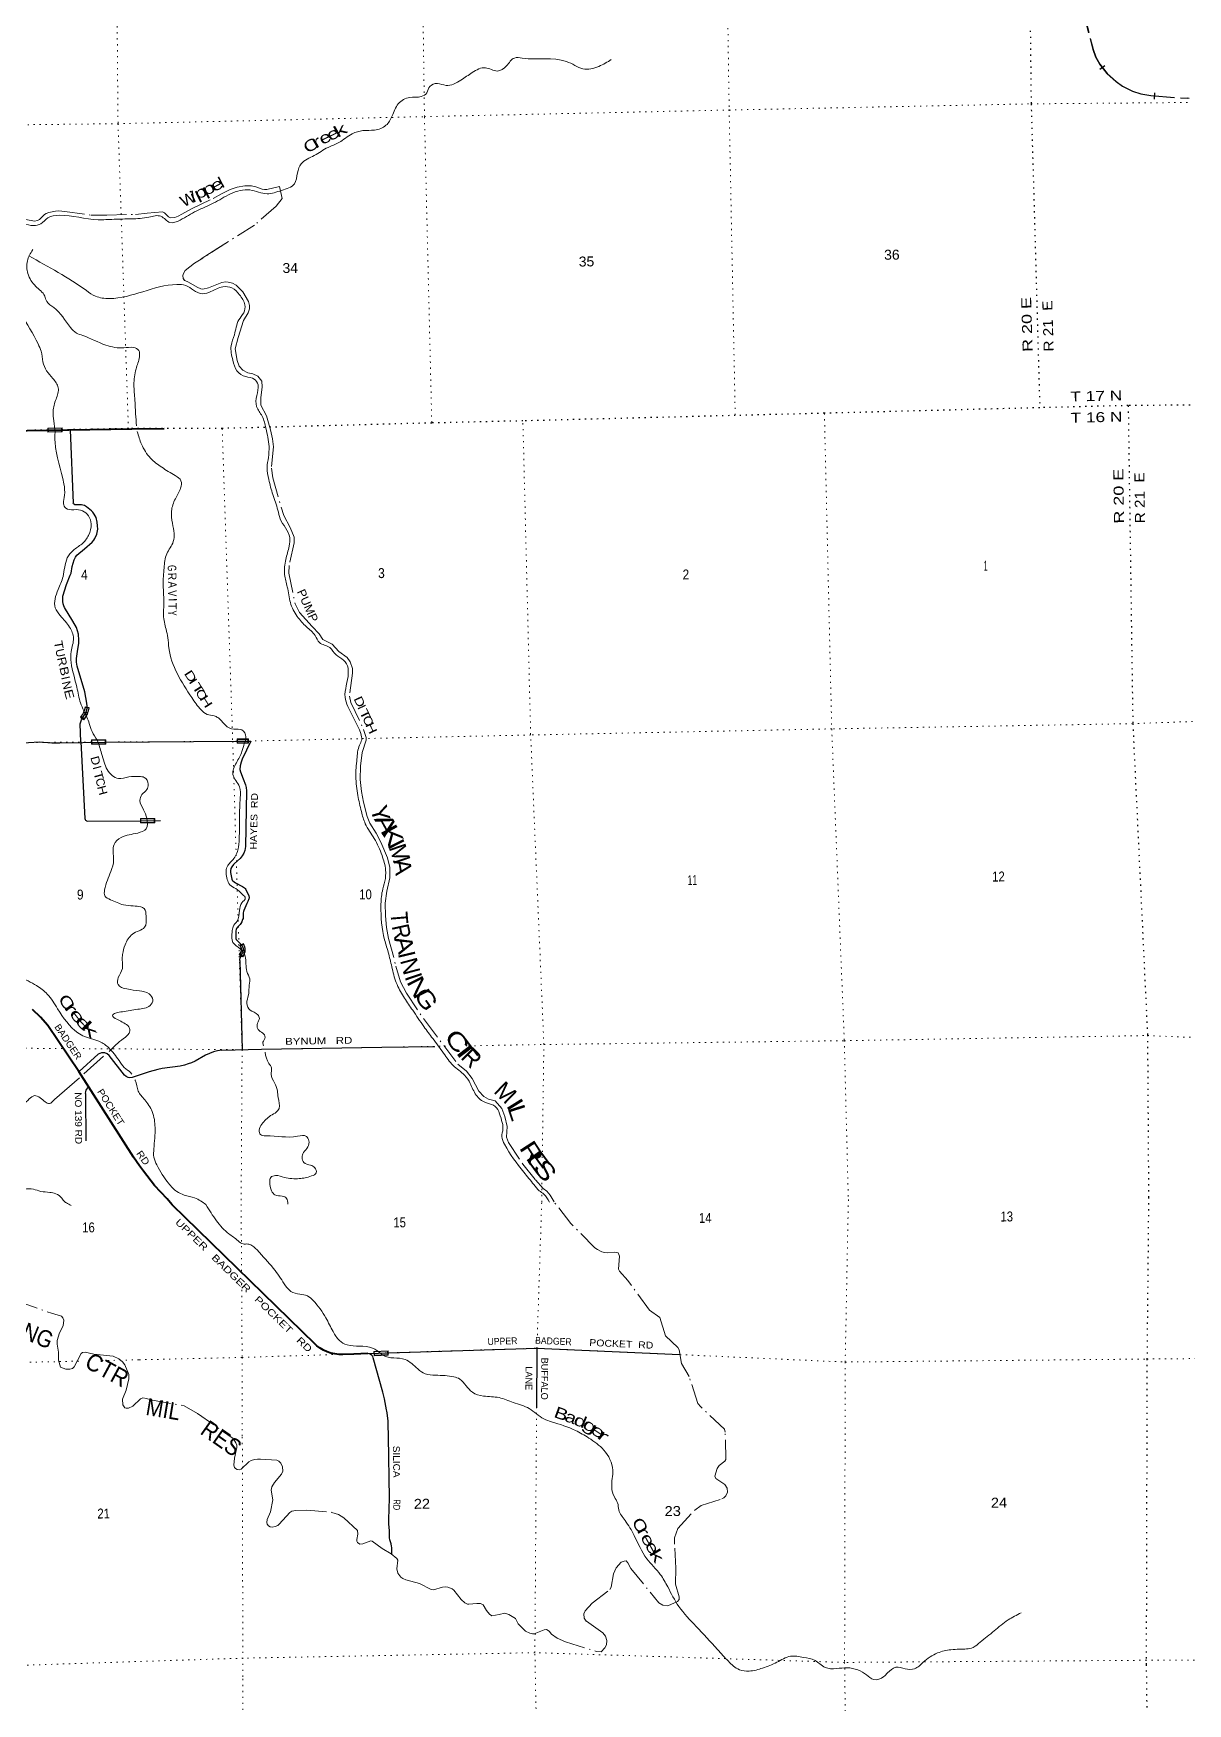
# Model space of a CAD drawing. Header units: feet. Extents: x -6 to 252658, y -374658 to -170635.
# Drawn here: x 167890 to 188203, y -237238 to -207842 of the extents above; entities that cross this region are included whole.
import ezdxf
from ezdxf.enums import TextEntityAlignment as Align

# ---------------------------------------------------------------- set-up
doc = ezdxf.new("R2010")
doc.units = ezdxf.units.FT
doc.header["$LTSCALE"] = 70
for name, pattern in [('DOT_DASHED', [7.7, 5, -1.2, 0.3, -1.2]), ('DOTTED', [1.5, 0.3, -1.2]), ('LONG_DASHED', [7.5, 6, -1.5])]:
    doc.linetypes.add(name, pattern=pattern)
for name, color, linetype, lineweight in [('26', 7, 'Continuous', 40), ('27', 7, 'Continuous', 13), ('29', 7, 'Continuous', 25), ('30', 7, 'Continuous', 13), ('31', 7, 'Continuous', 13), ('34', 7, 'Continuous', 25), ('39', 7, 'Continuous', 13), ('44', 7, 'DOT_DASHED', 13), ('6', 7, 'DOTTED', 25), ('61', 7, 'Continuous', 13), ('63', 7, 'Continuous', 25), ('7', 7, 'DOTTED', 13)]:
    doc.layers.add(name, color=color, linetype=linetype, lineweight=lineweight)
doc.layers.add('41', color=7, linetype='Continuous')

msp = doc.modelspace()

# ---------------------------------------------------------------- linework, layer by layer
at = {"layer": '26'}
for points in [[(158531.83, -214949.97), (158717.95, -214951.07), (165963.74, -214862.57), (168143.45, -214824.42), (169624.15, -214798.51), (170189.18, -214798.24)], [(170333.37, -228460.1), (170241.14, -228351.72), (170022.02, -228119.51), (169828.38, -227865.68), (169757.18, -227770.18), (169652.75, -227622.42), (168690.65, -226111.66), (168145.05, -225303.79), (168017.35, -225154.89), (167874.78, -225020.16)], [(173777.78, -231078.27), (173528.25, -231086.18), (173336, -231092.05), (173265.7, -231091.31), (173195.85, -231083.22), (173127.24, -231067.88), (173060.6, -231045.45), (172996.68, -231016.18), (172936.16, -230980.39), (172879.72, -230938.46), (172857.12, -230918.91), (172850, -230913.05), (170333.37, -228460.1)]]:
    msp.add_lwpolyline(points, dxfattribs=at)
at = {"layer": '29'}
for p, q in [((168537.6, -214818.91), (168589.85, -216109.04)), ((168725.86, -220312.89), (168794.68, -221658.98)), ((169164.96, -220314.24), (171475.15, -220298.62)), ((171475.15, -220298.62), (171717.96, -220296.19)), ((171717.96, -220296.19), (171564.46, -220612.86)), ((171521.25, -224161.61), (171562.5, -225730.69)), ((176752, -230983.05), (176745.02, -232032.52))]:
    msp.add_line(p, q, dxfattribs=at)
for points in [[(168408.01, -217843.16), (168404.8, -217809.97), (168410.18, -217748.91), (168470.3, -217542.38), (168538.5, -217377.16), (168551.96, -217339.45), (168574.39, -217222.71), (168606.7, -217104.18), (168630.93, -217057.49), (168656.95, -217025.16), (168786.16, -216913.82), (168922.56, -216795.29), (168954.87, -216759.37), (168972.82, -216728.84), (169005.11, -216655.21), (169019.48, -216595.95), (169021.28, -216565.42), (169019.47, -216507.95), (169012.3, -216441.5), (168994.34, -216364.27), (168960.26, -216303.22), (168935.13, -216270.89), (168911.79, -216245.75), (168822.06, -216173.91), (168786.18, -216152.36), (168761.05, -216145.18), (168735.91, -216141.58), (168642.59, -216141.58), (168621.07, -216136.2), (168610.29, -216130.81), (168597.73, -216120.04), (168589.85, -216109.04)], [(168725.86, -220312.89), (168713.9, -219994.67), (168717.05, -219974.91), (168723.33, -219956.05), (168739.03, -219922.84), (168807.22, -219807.9), (168823.83, -219767.49), (168835.94, -219721.7), (168838.19, -219681.28), (168832.35, -219628.31), (168792.87, -219430.77), (168660.06, -218978.21), (168648.85, -218905.46), (168649.3, -218845.32), (168667.24, -218719.6), (168688.78, -218575.93), (168690.13, -218519.34), (168682.95, -218415.18), (168668.59, -218357.71), (168645.71, -218299.37), (168581.1, -218184.44), (168437.99, -217948.25), (168422.75, -217915.93), (168413.75, -217880.01), (168408.01, -217843.16)], [(167540.61, -220326.75), (167801.31, -220323.32), (167998.72, -220312.54), (168214.98, -220326.91), (168357.65, -220326.91), (169164.96, -220314.24)], [(171564.46, -220612.86), (171545.48, -220665.43), (171530.22, -220735.48), (171523.94, -220794.73), (171533.81, -220839.64), (171580.47, -220961.76), (171623.54, -221065.92), (171637.01, -221112.61), (171641.49, -221170.08), (171619.95, -222154.23), (171609.2, -222220.69), (171591.24, -222269.17), (171566.13, -222315.87), (171526.63, -222366.15), (171431.53, -222448.77), (171411.77, -222466.72), (171379.47, -222509.82), (171365.12, -222538.56), (171357.93, -222578.06), (171357.94, -222608.6), (171379.47, -222725.33), (171386.66, -222743.3), (171397.41, -222757.65), (171447.66, -222789.98), (171569.7, -222854.63)], [(168794.68, -221658.98), (168800.03, -221678.79), (168805.89, -221689.36), (168815.87, -221697.58), (168825.26, -221703.45), (168839.04, -221707.31)], [(168839.04, -221707.31), (169772.22, -221699.6), (170128.59, -221696.65)], [(171569.7, -222854.63), (171589.91, -222866.32), (171602.92, -222877.99), (171615.48, -222890.56), (171626.25, -222908.52), (171678.3, -223021.67), (171685.92, -223048.6), (171686.82, -223062.97), (171683.68, -223073.75), (171665.74, -223120.44), (171647.79, -223154.56), (171593.95, -223276.68), (171586.76, -223297.34), (171583.18, -223319.79), (171581.39, -223400.6), (171578.69, -223421.26), (171572.41, -223440.11), (171556.26, -223477.82), (171541.45, -223505.67), (171527.55, -223524.52), (171484.47, -223569.42), (171464.73, -223596.35), (171457.1, -223615.22), (171452.17, -223637.66), (171452.16, -223755.3), (171453.96, -223770.56), (171459.79, -223788.53), (171473.71, -223806.47), (171522.16, -223853.17), (171554.47, -223883.7), (171566.12, -223902.57), (171576.89, -223930.4), (171579.58, -223945.67), (171582.28, -223969.91), (171577.79, -224000.44), (171569.71, -224025.59), (171541.9, -224077.67)], [(171521.25, -224161.61), (171523.51, -224135.15), (171527.1, -224116.29), (171541.9, -224077.67)], [(171206.33, -225738.64), (171132.28, -225746.98), (171061.38, -225766.75), (170988.7, -225793.68), (170917.81, -225827.81), (170734.75, -225931.97), (170669.25, -225958.9), (170616.3, -225978.66), (170547.21, -226000.21), (170472.72, -226018.17), (170154.17, -226059.47), (170077.89, -226075.64), (169927.14, -226118.75), (169625.63, -226215.73), (169589.73, -226222.91), (169557.43, -226219.32), (169519.74, -226203.15), (169492.82, -226179.81), (169223.61, -225831.4), (169187.72, -225800.87), (169148.24, -225784.71), (169114.14, -225782.91), (169087.22, -225786.5), (169058.5, -225795.48), (169029.79, -225809.85), (168697.61, -226112.59)], [(171206.33, -225738.64), (171904.13, -225720.64), (174024.59, -225682.62), (174953.83, -225673.54)], [(168808.46, -226497.42), (168806.56, -226547.22), (168813.97, -227334.42)], [(168808.46, -226497.42), (168809.94, -226465.36), (168820.71, -226438.42), (168860.19, -226380.95)], [(173777.78, -231078.27), (176752, -230983.05), (179265.36, -231096.24)], [(174199.89, -234615.01), (174196.36, -234493.01), (174193.21, -234465.46), (174185.42, -234427.79), (174173.73, -234391.15), (174164.13, -234355.44), (174158.32, -234318.92), (174156.36, -234281.99), (174156.85, -234263.04), (174155.92, -234192.06), (174147.08, -234080.12), (174146.19, -234067.95), (174145.36, -233997.03), (174157, -233619.05), (174142, -232544.05), (174133.69, -232315.13), (174132.78, -232290.08), (174131.27, -232265.13), (174113.43, -232117.37), (174110.41, -232092.39), (174105.45, -232067.37), (174067.02, -231873.65), (174063.09, -231851.79), (174038.87, -231753.53), (173872, -231152.05), (173862.41, -231128.29), (173858.17, -231123.04), (173850.74, -231112.81), (173839.57, -231103.17), (173816.02, -231087.23), (173800.09, -231081.69), (173777.78, -231078.27)]]:
    msp.add_lwpolyline(points, dxfattribs=at)
at = {"layer": '29', "linetype": 'DOTTED', "lineweight": 100}
for centre, radius, start, end in [((168386.58, -219620.24), 455.2, 322.33294, 349.70783), ((171406.53, -223969.06), 170.81, 317.93415, 32.27099)]:
    msp.add_arc(centre, radius, start, end, dxfattribs=at)
at = {"layer": '31'}
for p, q in [((168779.43, -219921.98), (168719.8, -219876.49)), ((168730.33, -219874.45), (168777.62, -219910.53)), ((168799.23, -219694.87), (168872.97, -219708.52)), ((168864.41, -219715.07), (168805.81, -219704.22)), ((168912.74, -220276.68), (169162.73, -220274.5)), ((169162.73, -220274.5), (169163.38, -220349.5)), ((171475.37, -220260.37), (171673.66, -220259)), ((171475.89, -220335.36), (171475.37, -220260.37)), ((171674.17, -220333.99), (171475.89, -220335.36)), ((171673.66, -220259), (171674.17, -220333.99)), ((169774.36, -221660.87), (170024.35, -221658.31)), ((170024.35, -221658.31), (170025.11, -221733.31)), ((171524.52, -223896.35), (171586.81, -223858.16)), ((171535.97, -223898.71), (171584.01, -223869.26)), ((171575.05, -224094.37), (171511.42, -224054.52)), ((171573.22, -224083.78), (171523.02, -224052.34)), ((173881.5, -231039.01), (174131.25, -231027.94)), ((174131.25, -231027.94), (174134.57, -231102.87))]:
    msp.add_line(p, q, dxfattribs=at)
for points in [[(169163.38, -220349.5), (168913.39, -220351.68), (168912.74, -220276.68)], [(170025.11, -221733.31), (169775.13, -221735.87), (169774.36, -221660.87)], [(174134.57, -231102.87), (173884.81, -231113.94), (173881.5, -231039.01)]]:
    msp.add_lwpolyline(points, dxfattribs=at)
for points in [[(169154.8, -220282.56), (168920.8, -220284.6), (168921.31, -220343.61), (169155.31, -220341.57)], [(171665.71, -220267.05), (171483.42, -220268.3), (171483.83, -220327.3), (171666.12, -220326.05)], [(170016.43, -221666.38), (169782.43, -221668.78), (169783.04, -221727.79), (170017.03, -221725.39)], [(173889.84, -231046.65), (173892.45, -231105.59), (174126.21, -231095.23), (174123.61, -231036.3)]]:
    msp.add_lwpolyline(points, close=True, dxfattribs=at)
for centre, radius, start, end in [((168390.68, -219622), 415.2, 322.33299, 349.70796), ((168390.68, -219622), 423.2, 323.37762, 348.79721), ((168391.28, -219622), 482.2, 323.2467, 348.87175), ((168391.28, -219622), 490.2, 322.33299, 349.70796), ((171414.46, -223965.83), 130.81, 317.53813, 32.26972), ((171414.46, -223965.83), 138.81, 321.44687, 28.91433), ((171412.7, -223968.18), 197.81, 324.2388, 30.00352), ((171412.7, -223968.18), 205.81, 322.30721, 32.27099)]:
    msp.add_arc(centre, radius, start, end, dxfattribs=at)
at = {"layer": '34', "linetype": 'LONG_DASHED', "lineweight": 13}
msp.add_lwpolyline([(186223.33, -206914.1), (186536.39, -208124.48), (186584.98, -208260.95), (186654.4, -208384.79), (186783.16, -208547.87), (186944.16, -208691.28), (187057.23, -208771.5), (187234.33, -208864.32), (187381.9, -208910.73), (187555.42, -208941.38), (188202.75, -208987.83)], dxfattribs=at)
at = {"layer": '39'}
for p, q in [((169123.93, -225844.53), (168775.75, -226156.25)), ((168701.3, -226223.04), (168259.79, -226608.11))]:
    msp.add_line(p, q, dxfattribs=at)
for points in [[(172891.73, -199206.93), (172707.51, -199287.65), (172594.23, -199240.68), (172457.77, -199107.4), (172336.46, -199062.54), (172170.29, -199137.01), (172065.73, -199146.31), (171954.46, -199099.31), (171303.39, -198686.25), (171123.47, -198621.95), (170946.49, -198634.13), (170784.74, -198742.78), (170631.82, -198915.75), (170416.34, -199075.38), (170071.82, -199216.41), (169956.1, -199302.36), (169864.96, -199424.26), (169772.16, -199574.37), (169702.8, -199665.81), (169628.81, -199706.96), (168576.35, -200065.85), (168482.7, -200145.49), (168457.76, -200248.48), (168397.37, -200416.33), (168309.61, -200483.82), (168189.1, -200505.39), (168033.79, -200479.06), (167857.47, -200378.47), (167455.33, -200246.35), (167184.39, -200144.88), (167012.75, -200098.6), (166946.81, -200139.66), (164536.9, -202620.9), (164461.7, -202728.52), (164381.18, -202896.6), (164358.1, -203154.61), (164405.02, -203375.54), (164520.33, -203591.63), (164707.15, -203728.33), (164871.64, -203849.2), (164997.96, -203976.56), (164936.92, -204090.04), (164852.57, -204274.28), (164804.88, -204494.33), (164824.3, -204771.96), (164799.45, -205050.13), (164816.1, -205096.24), (164860.32, -205258.81), (164985.26, -205607.68), (165201.06, -205979.62), (165379.58, -206263.41), (165536.33, -206410.55), (165790.86, -206655.17), (165899.96, -206857.24), (165949.88, -206991.55), (166051.23, -207892.41), (166092.31, -208129.52), (166131.16, -208348.53), (166250.23, -208542.42), (166573.79, -208836.57), (166743.41, -209049.99), (166813.82, -209214.26), (166719.62, -209416.74), (166649.26, -209592.76), (166646.78, -209721.65), (166755.71, -209909.63), (166832.25, -210081.88), (166827.61, -210198.72), (166730.94, -210362.97), (166740.77, -210511.85), (166907.87, -210683.02), (167122.17, -210761.01), (167382.13, -210786.1), (167492.85, -210786.79), (167572.21, -210858.33)], [(167713.94, -211192.16), (167890.57, -211223.01), (168019.04, -211193.29), (168144.56, -211085.07), (168341.31, -211042.45), (169026.62, -211120.86), (169308.34, -211113.47), (169616.21, -211105.77), (169921.81, -211075.95), (170135, -211061.32), (170291.29, -211170.2), (170469.93, -211127.8), (170763.88, -210965.22), (171054.14, -210830.88), (171360.14, -210666.15), (171701.5, -210597.64), (172002.22, -210664.53), (172257.15, -210605.1), (172483.22, -210489.65), (172537.26, -210295.7), (172601.8, -210137.88), (172833.52, -209990.14), (173075.38, -209848.32), (173267.58, -209761.46), (173501.24, -209607.65), (173687.79, -209553.07), (173894.99, -209542.55), (174095.28, -209459.62), (174204.02, -209295.22), (174312.16, -209080.5), (174512.12, -208969.38), (174715.22, -208952.86), (174813.07, -208887.26), (174868.07, -208773.85), (175000.32, -208723.94), (175151.68, -208756.37), (175414.26, -208664.64), (175613.93, -208529.36), (175846.43, -208446.05), (176054.45, -208503.97), (176216.43, -208415.45), (176355.65, -208274.86), (176492.55, -208277.25), (177270.23, -208336.43), (177420, -208405.12), (177557.6, -208465.9), (177842.91, -208422.22), (178060.88, -208302.84)], [(167261.28, -210779.48), (167216.06, -211374.02), (167119.03, -211508.07), (167086.6, -211657.46), (167092.89, -211846.66), (167117.48, -212051.75), (167119.75, -212240.99), (167137.22, -212355.56), (167184.06, -212401.31), (167296.86, -212408.02), (167434.3, -212454.7), (167561, -212614.27), (167673.79, -212788.11), (167971.85, -213306.06), (168027.76, -213436.27), (168058.15, -213621.15), (168122.44, -213779.46), (168230.72, -213913.07), (168327.31, -214079.04), (168287.43, -214278.86), (168235.62, -214490.9), (168251.76, -214661.86), (168270.09, -214862.34)], [(167877.54, -211648.02), (167783.3, -211846.47), (167794, -212067.84), (167929.55, -212293.75), (168088.6, -212465.02), (168123.95, -212559.23), (168248.02, -212666.48), (168542.07, -213017.36), (168647.9, -213114.76), (168759.15, -213159.74), (169165.75, -213328.05), (169480.33, -213376.65), (169651.36, -213370.59), (169742.55, -213421.85), (169756, -213536.46), (169696.11, -213746.58), (169659.21, -214026.91), (169674.46, -214292.51), (169687.49, -214540.02), (169705.42, -214751.53)], [(167812.06, -211757.79), (168824.17, -212369.66), (168980.32, -212466.46), (169226.38, -212507.82), (170413.03, -212260.09), (170570.25, -212278.35), (170708.12, -212361.27), (170863.85, -212423.85), (171014.34, -212383.8), (171222.71, -212302.78), (171383.96, -212320.99), (171516.24, -212442.24), (171610.94, -212618.3), (171590.47, -212757.48), (171505.44, -212885.35), (171426.06, -213148.06), (171369.96, -213338), (171399.18, -213593.37), (171471.86, -213779.76), (171626.07, -213882.63), (171777.56, -213927.13), (171843.17, -214027.02), (171819.27, -214216.58), (171817.56, -214409.9), (171914.17, -214577.89), (171981.13, -214790.52), (172037.31, -215112.02), (172025.53, -215305.46), (172003.47, -215480.9), (172032.21, -215696.01), (172103.8, -215958.93), (172191.6, -216231.72), (172233.68, -216384.25), (172326.18, -216544.23), (172402.71, -216716.48), (172390.41, -216865.63), (172332.82, -217099.89), (172309.84, -217365.95), (172358.75, -217584.84), (172412.37, -217860.06), (172534.05, -218104.26), (172695.23, -218285.57), (172848.05, -218440.8), (172923.99, -218562.72), (173104.19, -218651.18), (173216.42, -218778.71), (173348.4, -218873.78), (173426.56, -219013.8), (173431.65, -219102.33), (173396.03, -219322.23), (173374.31, -219525.86), (173424.57, -219688.36), (173649.67, -220164.89), (173667.09, -220275.43), (173629.99, -220370.51), (173582.59, -220614.72), (173564.11, -220920.99), (173600.31, -221254.81), (173662.07, -221537.98), (173731.04, -221750.6), (173889.16, -222012.48), (174025.58, -222310.87), (174089.01, -222565.84), (174075.3, -222765.34), (174031.08, -222939.03), (174005.96, -223195.05), (174069.47, -223792.32), (174142.94, -224045.15), (174204.39, -224302.15), (174290.27, -224583.02), (174419.93, -224821.08), (174565.4, -225034.79), (174762.05, -225320.38), (174917.56, -225531.96), (175109.85, -225789.42), (175275.47, -226004.9), (175478.85, -226179.67), (175577.19, -226323.47), (175682.29, -226527.6), (175846.89, -226658.53), (175986.34, -226705.19), (176130.45, -226973.28), (176154.34, -227119.99), (176133.87, -227259.17), (176181.77, -227393.5), (176519.77, -227884.8), (176697.51, -228104.17), (176793.41, -228211.76), (176874.63, -228271.19), (176970.63, -228410.33)], [(168270.09, -214862.34), (168270.35, -215038.17), (168426.03, -215769.24), (168436.49, -215970.47), (168420.16, -216119.67), (168459.34, -216197.73), (168600.55, -216224.23), (168755.79, -216244.53), (168859.51, -216333.9), (168905.5, -216476.31), (168859.58, -216676.2), (168740.63, -216828.64), (168589, -216941.19), (168485.91, -217073.3), (168411.32, -217400.38), (168325.52, -217630.95), (168275.03, -217953.72), (168363.21, -218089.59), (168526.67, -218293.02), (168595.42, -218487.51), (168553.91, -218719.57), (168554.24, -218914.88), (168654.03, -219348.61), (168719.74, -219625.69), (168776.34, -219766.29)], [(169717.83, -214850.88), (169792.48, -215072.36), (169952.43, -215318.12), (170147.56, -215476.87), (170386.85, -215625.03), (170486.58, -215716.46), (170480.04, -215843.4), (170387.69, -216031.76), (170319.85, -216250.03), (170336.49, -216463.27), (170366.84, -216644.12), (170352.42, -216785.24), (170236.26, -217002.08), (170188.88, -217248.29), (170174.38, -217550.5), (170184.51, -217892.68), (170178.72, -218082.02), (170223.95, -218329.15), (170255.92, -218477.77), (170274.19, -218658.77), (170677.14, -219531.87), (170840.75, -219747.38), (170946.37, -219826.66), (171071.51, -219855.37), (171134.24, -219882.81), (171268.7, -220018.13), (171416.46, -220086.84), (171559.55, -220101.24), (171629.09, -220223.48), (171600.36, -220336.74)], [(168776.34, -219766.29), (168873.03, -219988.32), (168921.03, -220130.71), (169014.33, -220278.57)], [(164405.31, -220413.94), (164615.75, -220655.26), (164833.15, -220992.95), (164883.26, -221143.37), (164962.61, -221214.91), (165205.74, -221346.92), (165586.41, -221535.67), (165778.43, -221601.84), (165883.59, -221642.87), (165955.74, -221784.97), (166347.85, -222424.63), (166426.4, -222596.86), (166518.18, -222865.58), (166569.63, -223128.74), (166624.61, -223349.57), (166680.4, -223469.72), (166815.63, -223669.46), (167152.48, -224064.12), (167311.39, -224223.31), (167646.11, -224440.8), (167943.91, -224600.35), (168132.89, -224749.11), (168315.14, -225008.69), (168674.46, -225431.28), (168787.96, -225496.37), (169076.96, -225593.6), (169235.43, -225716.55), (169419.38, -225949.94), (169517.38, -226065.55), (169619.12, -226156.96), (169621.09, -226160.6)], [(169014.33, -220278.57), (169090.69, -220515.28), (169134.78, -220667.78), (169276.49, -220903.69), (169385.8, -220954.74), (169566.62, -220926.41), (169755.75, -220920.12), (169838.46, -220935.24), (169912.38, -221057.19), (169885.31, -221150.13), (169799.83, -221239.75), (169764.83, -221342.86), (169829.18, -221505.19), (169886.51, -221656.43)], [(171600.36, -220336.74), (171599.13, -220341.58), (171560.05, -220479.78), (171461.81, -220680.29), (171401.87, -220886.39), (171517.16, -221100.46), (171529.55, -221295.63), (171515.58, -221642.12), (171513.37, -221962.3), (171497.65, -222161.83), (171419.53, -222362.1), (171300.51, -222508.5), (171301.17, -222731.99), (171346.57, -222826.09), (171452.05, -222893.29), (171572.07, -222998.57), (171619.08, -223058.42), (171557.72, -223145.73), (171517, -223275.09), (171473.02, -223468.91), (171403.76, -223564.68), (171388.72, -223657.18), (171401.02, -223844.29), (171528.28, -223951.94), (171602.8, -224049.69)], [(169886.51, -221656.43), (169875.44, -221838.88), (169725.38, -221915.17), (169434.48, -221995.16), (169309.1, -222115.45), (169302.27, -222385.35), (169252.4, -222591.33), (169143.57, -222916.81), (169146.86, -223023.48), (169246.27, -223088.75), (169476.81, -223178.62), (169646.13, -223198.75), (169781.19, -223215.26), (169837.91, -223244.78), (169871.72, -223379.29), (169845.88, -223574.91), (169749.98, -223634.45), (169631.96, -223696.26), (169505.34, -223881), (169459.09, -224052.71), (169452.22, -224151.45), (169456.04, -224302.42), (169383.45, -224460.34), (169378.88, -224583.22), (169532.78, -224659.92), (169754.59, -224693.51), (169924.3, -224745.85), (169991.97, -224849.75), (169944.85, -224948.98), (169730.29, -225017.98), (169457.04, -225059.5), (169334.56, -225085.13), (169282.72, -225126.01), (169355.96, -225191.59), (169402.52, -225213.18)], [(171602.12, -224048.3), (171615.24, -224083.36), (171646.64, -224352.8), (171696.51, -224483.08), (171684.22, -224634.25), (171675.73, -224765.23), (171643.29, -224914.62), (171703.06, -225030.69), (171838.93, -225115.65), (171867.86, -225177.73), (171832.62, -225260.7), (171839.86, -225361.29), (171880.67, -225407.12), (171923.24, -225432.78), (171966.45, -225510.8), (171929.24, -225597.82), (171940.23, -225660.97)], [(168259.77, -226606.09), (168172.06, -226677.61), (168009.8, -226574.84), (167906.7, -226537.82), (167816.81, -226595.27), (167703.01, -226673.14), (167601.85, -226630.05), (167632.82, -226526.99), (167683.51, -226389.46), (167638.55, -226164.48), (167580.27, -226004.1), (167517.23, -225950.48), (167429.18, -225993.82), (167291.33, -226080.03), (167186.6, -226075.24), (167165.51, -225994.95), (167207.28, -225785.04), (167211.68, -225648.07), (167184.41, -225555.77), (167099.57, -225530.61), (167002.68, -225507.6), (166685.15, -225213.39), (166559.02, -225102.13), (166486.81, -225123.13), (166396.99, -225186.62), (166263.99, -225174.11), (166106.46, -225129.68), (166102.01, -225130.36)], [(169402.52, -225213.18), (169505.88, -225272.35), (169581.26, -225347.97), (169572.31, -225440.7), (169474.8, -225534.49), (169221.19, -225758.58)], [(171966.48, -225774.29), (172032.31, -225969.1), (172079.57, -226049.08), (172072.87, -226161.91), (172135.02, -226310.18), (172183, -226450.55), (172196.52, -226571.2), (172212.9, -226762.29), (172167.35, -226825.26), (172065.46, -226888.89), (171908.22, -227037.76)], [(169673.24, -226256.72), (169678.81, -226266.99), (169735.44, -226457.61), (169847.96, -226609.29), (169981.28, -226817.11), (170030.97, -227100.43), (170009.23, -227471.18), (170011.04, -227622.17), (170062.97, -227756.46), (170268.13, -228080.2), (170414.79, -228225.44), (170544.34, -228286.32), (170726.13, -228338.51), (170833.42, -228389.59), (170926.25, -228456.07)], [(166118.95, -226845.59), (166222.29, -226904.24), (166282.6, -227066.62), (166290.69, -227237.68), (166340.07, -227327.7), (166420.5, -227320.7), (166502.47, -227273.41), (166537.4, -227333.4), (166596.61, -227403.16), (166691.47, -227424.18), (166766.53, -227473.62), (166783.91, -227580.13), (166877.67, -227677.68), (167005.76, -227784.88), (167063.51, -227900.98), (167022.88, -228038.38), (167104.71, -228148.15), (167471.99, -228226.33), (167604.8, -228222.73), (167729.14, -228185), (167890.17, -228185.09), (168019.44, -228221.81), (168178.67, -228240.04), (168281.62, -228264.99), (168391.27, -228344.22), (168434.23, -228402.1), (168513.27, -228447.47), (168551.98, -228473)], [(171908.22, -227037.76), (171863.21, -227145.01), (171884.27, -227223.29), (171981.14, -227244.28), (172538.8, -227251.72), (172695.85, -227255.89), (172736.99, -227329.9), (172720.2, -227440.84), (172644.91, -227540.41), (172617.77, -227627.31), (172651, -227713.5), (172766.32, -227762.46), (172841.32, -227805.86), (172866.55, -227896.17), (172784.69, -227951.51), (172567.86, -227998.4), (172307.92, -227975.32), (172148.52, -227943), (172066.39, -227976.19), (172049.21, -228054.93), (172081.3, -228213.61), (172140.49, -228281.37), (172267.59, -228306.03), (172346.57, -228345.36), (172368.77, -228444.82)], [(170926.25, -228456.07), (171112, -228739.05), (171329, -228969.05), (171492, -229090.05), (171581, -229148.05), (171666, -229149.05), (171732, -229173.05), (171870, -229301.05), (172144, -229616.05), (172329, -229884.05), (172421, -229984.05), (172578, -230031.05), (172711, -230060.05), (172814, -230144.05), (173038, -230450.05), (173164, -230691.05), (173276, -230845.05), (173409, -230924.05), (173633, -230946.05), (173856.23, -230981.89), (173933.8, -231022.08), (174041.15, -231108.02), (174432.81, -231181.82), (174655, -231348.05), (174787, -231434.05), (174966, -231457.05), (175135, -231465.05), (175290, -231486.05), (175393, -231525.05), (175504, -231643.05), (175616, -231759.05), (175809, -231824.05), (176087, -231852.05), (176335, -231938.05), (176616, -232045.05), (176874, -232226.05), (177010, -232277.05), (177431, -232430.05), (177663, -232563.05), (177930, -232776.05), (178086, -233127.05), (178068, -233429.05), (178114, -233598.05), (178171, -233706.05), (178194, -233829.05), (178302, -234013.05), (178463, -234277.05), (178686, -234688.05), (178923, -234964.05), (179053, -235182.05), (179249, -235527.05), (179552, -235878.05), (179931, -236284.05), (180122, -236493.05), (180314, -236641.05), (180487, -236666.05), (180724, -236611.05), (180974, -236511.05), (181215, -236404.05), (181442, -236424.05), (181646, -236477.05), (181822, -236600.05), (182025, -236621.05), (182214, -236607.05), (182399, -236644.05), (182553, -236733.05), (182678, -236814.05), (182857, -236763.05), (182922, -236698.05), (183068, -236598.05), (183231, -236623.05), (183398, -236625.05), (183550, -236511.05), (183802, -236346.05), (184039, -236290.05), (184188, -236281.05), (184429, -236248.05), (184553, -236157.05), (184799, -235958.05), (185045, -235766.05), (185275, -235640.05)]]:
    msp.add_spline(points, degree=3, dxfattribs=at)
at = {"layer": '44'}
for points in [[(167755.13, -211117.66), (167911.62, -211148.05), (167959.73, -211135.08), (167997.66, -211117.08), (168087.08, -211029.05), (168114.79, -211013.84), (168163.28, -210995.55), (168276.29, -210969.09), (168335.08, -210966.45), (168440.58, -210974.28), (168904.67, -211041.79), (169179.42, -211041.81), (169687.17, -211026.43), (169891.84, -211003.58), (170160.25, -210984.66), (170197.67, -211000.05), (170267.45, -211072.35), (170305.44, -211089.47), (170380, -211080.25), (170438.7, -211059.19), (170504.91, -211023.18), (170685.42, -210920.7), (171055.3, -210746.48), (171197.91, -210666.4), (171350.83, -210587.57), (171473.78, -210547.89), (171611.1, -210526.59), (171730.2, -210522.28), (171804.01, -210542.32), (171915.83, -210583.53), (171957.03, -210590.72), (171998.82, -210588.26), (172223.77, -210537.22), (172267.91, -210744.99)], [(172267.91, -210744.99), (172162.45, -210881.58), (171779.88, -211215.88), (171137.92, -211623.14), (170726.71, -211886.44), (170562.88, -212014.25), (170529.1, -212067.75), (170520.4, -212105.53), (170528.13, -212155.94), (170550.58, -212191.94)], [(172267.91, -210744.99), (172162.45, -210881.58), (171779.88, -211215.88), (170726.71, -211886.44), (170562.88, -212014.25), (170529.1, -212067.75), (170520.4, -212105.53), (170528.13, -212155.94), (170556.54, -212193.35), (170620.3, -212217.5), (170770.6, -212309.79), (170833.95, -212339.16), (170869.43, -212344.97), (170973.45, -212318.52), (171205.91, -212228.32), (171272, -212215.98), (171318.54, -212217.81), (171392.83, -212237.84), (171457.25, -212274.23), (171574.02, -212392.63), (171673.9, -212557.66), (171693.4, -212633.05), (171691.52, -212689.39), (171671.9, -212762.56), (171584.57, -212893.24), (171490.77, -213193.42), (171438.96, -213394.7), (171477.65, -213597.19), (171512.81, -213699.62), (171576.61, -213770.65), (171663.14, -213816.21), (171750.08, -213835.61), (171838.89, -213873.21), (171910.97, -213962.33), (171918.39, -214060.01), (171892, -214253.27), (171891.9, -214385.26), (171991.57, -214570.66), (172065.39, -214818.22), (172100.02, -214978.14), (172112.81, -215116.36), (172078.77, -215494.01), (172101.92, -215664.73), (172294.61, -216327.65), (172408, -216538.07), (172479.7, -216706.59), (172478.8, -216806.41), (172389.2, -217208), (172382.54, -217339.23), (172496.02, -217879.42), (172573.4, -218031.09), (172795.5, -218281.24), (172918.23, -218407.44), (172981.4, -218509.88), (173148.49, -218588.54), (173266.04, -218721.79), (173411.49, -218828.68), (173467.02, -218904.86), (173505.43, -219017.76), (173507.47, -219102.62), (173450.53, -219508.11), (173477.15, -219619.34), (173700.65, -220091.05), (173745.77, -220235.22), (173744.92, -220280.05), (173678.21, -220499.89), (173645.01, -220738.1), (173641.89, -220973.71), (173664.75, -221184.13)], [(173664.75, -221184.13), (173700.15, -221372.66), (173764.35, -221625.14), (173809.5, -221739.96), (173922.06, -221919.66), (174004.47, -222075), (174119.52, -222349.06), (174160.65, -222523.46), (174161.42, -222702.06), (174107.3, -222940.85), (174082.39, -223150.1), (174085.33, -223370.01), (174104.98, -223578.73), (174141.46, -223770.12), (174271, -224259.18), (174351.94, -224533.48), (174454.3, -224736.52), (174788.44, -225227.39), (175359.27, -225984.56), (175514.79, -226107.3), (175609.69, -226233.53), (175728.02, -226457.85), (175816.94, -226549.9), (175901.58, -226600.45), (176018.18, -226629.22), (176131.54, -226765.07), (176189.25, -226904.98), (176227.59, -227080.59), (176214.09, -227271.18), (176252.42, -227364.46), (176504.97, -227741.92), (176726.92, -228022.08), (176861.69, -228171.06), (176928.82, -228217.72), (176987.06, -228290.68), (177054.16, -228408.96)], [(178235.07, -234748.73), (178287.76, -234728.04), (178321.4, -234725.84), (178348.99, -234758.68), (178402.96, -234861.95), (178896.64, -235463.25), (178966.75, -235504.77), (179058, -235516.16), (179227.9, -235438.09), (179254.25, -235403.77), (179254.91, -235356.99), (179191.88, -235137.13), (179195.52, -234852.97), (179172.01, -234430.64), (179175.67, -234317.16), (179234.2, -234158.46), (179529.32, -233831.92), (179641.32, -233750.45), (180004.53, -233636.59), (180041.06, -233614.33), (180076.18, -233581.88), (180108.2, -233518.98), (180098.7, -233446.73), (180058.82, -233382.59), (179901.05, -233275.32), (179884.37, -233234.07), (179923.76, -233098.06), (179960.02, -233046.65), (180058.18, -232970.96), (180075.42, -232943.81), (180065.38, -232462.76), (180050.99, -232406.79), (179635.84, -232014.02), (179582.66, -231956.17), (179432, -231482.63), (179295.38, -231254.45), (179253.2, -231011.36), (179229.7, -230972.38), (179017.18, -230763.33), (178916.68, -230440.86), (178729.91, -230314.59), (178354.21, -229791.87), (178204.03, -229628.2), (178189.59, -229591.93), (178189.59, -229591.93), (178204, -229364.86), (178181.3, -229302.44), (178121.16, -229292.77), (177988.17, -229302.12), (177941.05, -229296.38), (177891.52, -229285.56), (177814.98, -229247.72), (177768.17, -229213.51), (177350.33, -228786.59), (177054.16, -228408.96)], [(167626.49, -230159.73), (168205.52, -230365.92), (168382.98, -230418.69), (168409.99, -230449.74), (168424.4, -230491.19), (168412.5, -230587.44), (168347.13, -230714.78), (168309.13, -230846.22), (168308.5, -230914.32), (168331.74, -231052.95), (168332.85, -231191.77), (168369.46, -231314.78), (168457.71, -231349.02), (168533.36, -231349.02), (168575.46, -231340.55), (168607.2, -231311.17), (168731.47, -231076.89), (168754.23, -231055.27), (168803.51, -231053.46), (168953.63, -231085.72), (169295.95, -231124.97), (169392.45, -231167), (169459.68, -231222.12), (169496.91, -231273.33), (169572.11, -231444.48), (169571.65, -231522.03), (169522.04, -231722.59), (169458.91, -231878.07), (169463.59, -231981.57), (169496.36, -232032.68), (169524.83, -232039.24), (169566.25, -232035.64), (169636.93, -232001.26), (169776.97, -231871.64), (169814.83, -231858.85), (169877.83, -231866.23), (169957.93, -231891.8), (170540.16, -231995.34), (170778.64, -232132.08), (171403.8, -232571.27), (171452.84, -232646.56), (171467.25, -232686.2), (171467.42, -232727.65), (171428.7, -232917.13), (171418.62, -233041.22), (171428, -233080.12), (171447.44, -233102.5), (171478.05, -233116.91), (171519.48, -233120.52), (171548.96, -233111.25), (171678.69, -232983.34), (171724.79, -232958.33), (171778.83, -232942.11), (171836.46, -232934.9), (171887.51, -232933.22), (172173.34, -232952.84), (172206.57, -232969.14), (172241.69, -233003.38), (172272.86, -233070.68), (172278.61, -233145.75), (172255.77, -233197.6), (172130.24, -233347.59), (172087.7, -233421.48), (172074.99, -233482.89), (172102.49, -233649.65), (172059.96, -233865.32), (172002.66, -233994.6), (171996.75, -234048.62)], [(171996.75, -234048.62), (172005.76, -234081.06), (172029.17, -234111.69), (172058.05, -234128.92), (172092.96, -234130.35), (172142.63, -234122.51), (172189.46, -234100.88), (172212.56, -234079.28), (172401.98, -233875.61), (172438.06, -233851.94), (172506.44, -233837.77), (172699.46, -233835.56), (173144.34, -233871.9), (173260.17, -233909.85), (173352.31, -233966.65), (173595.55, -234193.89), (173602.37, -234257.67), (173580.72, -234350.97), (173584.36, -234380.21), (173595.16, -234401.84), (173633.66, -234430.99), (173688.82, -234427.07), (173826.34, -234374.97), (173854.51, -234380.21), (174030.58, -234505.97), (174184.25, -234603.22), (174287.66, -234681.17), (174303.84, -234714.84), (174284.06, -234863.19), (174305.67, -234942.48), (174356.52, -235012.17), (174393.92, -235037.99), (174443.41, -235059.7), (174683.32, -235123.99), (174890.11, -235229.02), (174933.68, -235236.48), (175092.23, -235188.81), (175138.65, -235182.17), (175183.68, -235187.58), (175259.44, -235217.53), (175291.74, -235241.64), (175419.89, -235407.27), (175481.75, -235465.11), (175528.57, -235484.93), (175553.32, -235488.59), (175694.03, -235475.28), (175759.11, -235477.72), (175804.88, -235500.47), (175864.02, -235600.55), (175917.6, -235665.15), (175960.82, -235690.38), (176089.89, -235668.99), (176188.28, -235646), (176256.19, -235666.95), (176376.13, -235740.93), (176423.16, -235835.08), (176548.93, -235964.77), (176626.3, -236000.34), (176674.93, -236011.16), (176704.2, -236009.68), (176822.53, -235964.37), (176878.45, -235937.27), (176920.87, -235935.34), (176966.7, -235962.5), (177008.03, -236017.07), (177107.18, -236086.85), (177254.53, -236149.72), (177797.05, -236320.01), (177879.6, -236327.33), (177949.16, -236256.25), (177974.38, -236205.79), (177984.61, -236127.21), (177958.17, -236050.81), (177909.08, -235991.05), (177615.72, -235784.37), (177583.55, -235733.63), (177574.49, -235659.98), (177600.67, -235605.68), (177721.84, -235471.56), (178032.91, -235230.84), (178055.55, -235190.96), (178099.93, -234955.15), (178143.68, -234845.18), (178235.07, -234748.73)]]:
    msp.add_lwpolyline(points, dxfattribs=at)
at = {"layer": '6'}
for p, q in [((185412.67, -205905.08), (185449.47, -209082.05)), ((185449.47, -209082.05), (185602.01, -214430.21)), ((187157.53, -214391.5), (187238.56, -219990.21)), ((168143.45, -214823.19), (165953.56, -214863.99)), ((169561.83, -214796.77), (168394.3, -214818.52))]:
    msp.add_line(p, q, dxfattribs=at)
for points in [[(188246.64, -214384.37), (187157.5, -214391.51), (185602.01, -214430.21), (181810.94, -214527.79), (180241.37, -214566.66), (176504.61, -214661.58), (174900.8, -214698.84), (171212.36, -214795.2), (169561.83, -214796.77)], [(187238.56, -219990.21), (187497.36, -225471.06), (187515.92, -228325.39)], [(187515.92, -228325.39), (187488, -231173.05), (187474.83, -236549.37), (187540, -241795.05), (187467, -247051.05), (187461.83, -252428.37), (187609, -257622.05), (187624, -262925.05), (187674, -268232.05), (187874, -273565.05), (187889.99, -274095.56)]]:
    msp.add_lwpolyline(points, dxfattribs=at)
at = {"layer": '61'}
for p, q in [((168143.75, -214786.88), (168393.71, -214782.01)), ((168393.71, -214782.01), (168395.17, -214857))]:
    msp.add_line(p, q, dxfattribs=at)
msp.add_lwpolyline([(168395.17, -214857), (168145.22, -214861.87), (168143.75, -214786.88)], dxfattribs=at)
msp.add_lwpolyline([(168385.87, -214790.16), (168151.9, -214794.71), (168153.05, -214853.71), (168387.01, -214849.16)], close=True, dxfattribs=at)
at = {"layer": '63'}
for p, q in [((186659.95, -208473.31), (186746.76, -208404.77)), ((187619.51, -208996.61), (187627.42, -208886.28))]:
    msp.add_line(p, q, dxfattribs=at)
at = {"layer": '63', "linetype": 'LONG_DASHED'}
for points in [[(186227.25, -206912.88), (186540.31, -208123.28), (186588.73, -208259.25), (186657.82, -208382.5), (186786.16, -208545.05), (186946.72, -208688.07), (187059.38, -208768), (187235.91, -208860.52), (187382.88, -208906.74), (187555.92, -208937.31), (188203.04, -208983.74)], [(188229.45, -208988.53), (188202.94, -208983.83)]]:
    msp.add_lwpolyline(points, dxfattribs=at)
at = {"layer": '7'}
for p, q in [((176641.31, -220180.72), (176504.61, -214661.58)), ((168909.36, -220315.57), (166011.13, -220330.65)), ((171397.23, -220302.63), (169164.96, -220314.24)), ((171473.43, -220300.99), (171397.23, -220302.63)), ((176641.42, -220189.72), (171674.91, -220296.65)), ((176873.65, -225637.61), (176641.42, -220189.72)), ((166067.21, -225692.04), (168430.1, -225708)), ((168763.44, -225710.25), (171562.79, -225729.16)), ((171562.79, -225729.16), (171545.69, -228451.03)), ((171562.79, -225729.16), (175144.24, -225667.42)), ((175546.27, -225660.49), (176873.65, -225637.61)), ((176846.3, -227633.33), (176873.65, -225637.61)), ((176835.64, -228410.66), (176842.55, -227906.86)), ((171545.69, -228451.03), (171553.68, -229695.05)), ((176759.5, -230752.41), (176835.64, -228410.66)), ((169094.59, -231201.11), (169753.65, -231186.14))]:
    msp.add_line(p, q, dxfattribs=at)
for points in [[(179947.42, -193002.75), (179998.22, -198427.58), (180053.18, -203863.48), (180134.91, -209181.34), (180241.37, -214566.66)], [(174900.7, -214689.84), (174772.12, -209306.68), (174699.86, -203939.44)], [(169332.77, -204041.74), (169379.12, -209431.43), (169561.83, -214796.77)], [(169370.12, -209431.53), (174772.12, -209306.68), (180135.02, -209190.34), (185449.47, -209082.05), (188202.02, -209057.61)], [(156838.25, -209502.71), (158574.72, -209487.86), (164009.47, -209488.51), (169379.12, -209431.43)], [(181810.94, -214527.79), (181940.01, -220082.2), (182160.54, -225561.5), (182232.7, -228368.19)], [(171212.36, -214795.2), (171397.23, -220302.63), (171562.68, -225720.16)], [(188292.38, -219952.09), (187238.56, -219990.21), (181940.01, -220082.2), (176632.42, -220189.82)], [(176873.65, -225637.61), (182160.65, -225570.5), (187497.46, -225480.06), (188337, -225514.24)], [(182232.7, -228368.19), (182177, -231226.05), (182167, -236513.05), (182231, -241817.05), (182165.83, -247183.37), (182132, -252429.05), (182286, -257680.05), (182286, -262997.05), (182392, -268286.05), (182494, -273556.05), (182504.98, -274139.13)], [(171554.68, -229850.53), (171563, -231145.05), (171566.41, -232545.68), (171576.78, -236803.02)], [(156985.2, -230893.71), (160940, -231209.05), (166147, -231268.05), (168740.63, -231209.15)], [(169753.65, -231186.14), (171563, -231145.05), (176752, -230983.05), (182177, -231226.05), (187488, -231173.05), (188385.78, -231164.99)], [(176820, -242922.7), (176820, -241633.05), (176716, -236341.05), (176752, -230983.05), (176753.46, -230938.27)], [(188429.57, -236471.04), (187477, -236475.05), (182167, -236513.05), (176716, -236341.05), (171579, -236438.05), (166253, -236609.05), (160965, -236443.05), (157021.66, -236193.91)], [(171576.78, -236803.02), (171576, -241733.05), (171567.83, -247052.37), (171575, -252247.05), (171630, -257585.05), (171698, -262880.05), (171716, -268237.05), (171808, -273574.05), (171821.02, -274221.9)]]:
    msp.add_lwpolyline(points, dxfattribs=at)

# ---------------------------------------------------------------- texts
at = {"layer": '27'}
for s, rotation, width, p in [('BADGER', 304.033, 1.05, (168253.02, -225328.11)), ('POCKET', 302.49, 1.1, (169006.55, -226466.66)), ('RD', 305.251, 1.15, (169693.2, -227557.3)), ('UPPER   BADGER   POCKET   RD', 315.734, 1.3, (170375.72, -228777.18))]:
    msp.add_text(s, height=120, rotation=rotation, dxfattribs=dict(at, width=width)).set_placement(p)
at = {"layer": '30'}
for s, rotation, width, p in [('HAYES  RD', 88.746, 1.15, (171820.28, -222206.27)), ('BYNUM   RD', 1.027, 1.25, (172321.99, -225643.14)), ('NO 139 RD', 270.539, 1.1, (168618.29, -226479.3)), ('UPPER', 1.788, 0.95, (175884.57, -230926.62)), ('BADGER', 357.421, 0.95, (176716.97, -230902.13)), ('POCKET  RD', 357.421, 1.15, (177671.22, -230941.13)), ('SILICA', 270.799, 1.1, (174217, -232700.4)), ('RD', 268.236, 0.8, (174228.67, -233641))]:
    msp.add_text(s, height=120, rotation=rotation, dxfattribs=dict(at, width=width)).set_placement(p)
for s, rotation, p in [('LANE', 269.619, (176551.85, -231300.75)), ('BUFFALO', 269.615, (176829.72, -231148.89))]:
    msp.add_text(s, height=120, rotation=rotation, dxfattribs=at).set_placement(p)
at = {"layer": '41'}
for s, height, rotation, width, p in [('e', 200, 25.444, 1.35, (172971.24, -209806.57)), ('e', 200, 26.615, 1.4, (173110.28, -209742.55)), ('k', 200, 29.221, 1.65, (173241.29, -209684.32)), ('C', 200, 30.613, 1.35, (172711.59, -209960.68)), ('r', 200, 30.152, 1.65, (172857.58, -209875.05)), ('e', 200, 27.65, 1.4, (171069.76, -210637.51)), ('l', 200, 27.472, 1.15, (171210.61, -210568.33)), ('W', 200, 26.581, 1.1, (170534.38, -210907.05)), ('i', 200, 24.835, 1.15, (170705.35, -210821.7)), ('p', 200, 26.035, 1.45, (170775.78, -210775.04)), ('p', 200, 26.453, 1.5, (170914.23, -210710.12)), ('G', 150, 271.354, 0.7, (170253.16, -217200.45)), ('R', 150, 271.354, 0.9, (170256.35, -217335.61)), ('A', 150, 271.354, 0.85, (170259.99, -217489.66)), ('V', 150, 271.354, 0.8, (170259.47, -217645.2)), ('PUMP', 150, 293.989, 1.05, (172524.91, -217665.03)), ('Y', 150, 271.354, 0.7, (170260.31, -217999.55)), ('T', 150, 280.227, 1.2, (168248.51, -218543.94)), ('R', 150, 283.11, 1.1, (168306.49, -218836.35)), ('B', 150, 283.039, 1.2, (168345.15, -219004.95)), ('D', 150, 302.507, 1.5, (170534.24, -219105)), ('I', 150, 302.507, 1.35, (170618.22, -219253.34)), ('T', 150, 302.507, 1.75, (170668.29, -219326.41)), ('E', 150, 284.958, 1.3, (168424.85, -219407.6)), ('C', 150, 299.507, 1.3, (170734.48, -219431.85)), ('H', 150, 302.507, 1.55, (170806.99, -219545.86)), ('D', 150, 295.133, 1.3, (173522.55, -219550.77)), ('I', 150, 295.133, 1.1, (173587.41, -219702.65)), ('T', 150, 295.133, 1.55, (173618.52, -219773.41)), ('C', 150, 295.133, 1.2, (173675.06, -219891.01)), ('H', 150, 295.133, 1.4, (173726.41, -220007.51)), ('D', 150, 285.091, 1.1, (168890.47, -220583.87)), ('T', 150, 285.091, 1.3, (168945.56, -220848.47)), ('H', 150, 285.091, 1.15, (169009.79, -221102.41)), ('C', 200, 304.446, 1.45, (168314.54, -224835.32)), ('r', 200, 307.858, 1.95, (168419.73, -224990.09)), ('e', 200, 308.073, 1.75, (168508.55, -225094.75)), ('e', 200, 312.8, 1.95, (168603.81, -225226.31)), ('k', 200, 314.475, 2.25, (168703.89, -225332.04)), ('B', 200, 340.064, 1.35, (177034.23, -232189.24)), ('a', 200, 339.995, 1.3, (177225.25, -232258.15)), ('d', 200, 337.279, 1.45, (177378.48, -232314.56)), ('g', 200, 328.866, 1.65, (177532.53, -232369.43)), ('e', 200, 326.591, 1.6, (177674.36, -232459.8)), ('r', 200, 323.2, 1.9, (177793, -232549.28)), ('C', 200, 301.378, 1.35, (178411.6, -234037.91)), ('r', 200, 299.838, 1.65, (178503.72, -234188.96)), ('e', 200, 298.463, 1.45, (178566.85, -234304.19)), ('e', 200, 298.501, 1.45, (178645.66, -234444.27)), ('k', 200, 300.758, 1.7, (178718.55, -234586.31))]:
    msp.add_text(s, height=height, rotation=rotation, dxfattribs=dict(at, width=width)).set_placement(p)
for s, rotation, p in [('I', 271.354, (170267.14, -217782.91)), ('T', 271.354, (170260.54, -217863.7)), ('U', 282.782, (168273.16, -218692.05)), ('I', 282.882, (168376.91, -219175.15)), ('N', 283.675, (168389.74, -219261.29)), ('I', 285.091, (168931.22, -220756.14)), ('C', 285.091, (168978.29, -220970.03))]:
    msp.add_text(s, height=150, rotation=rotation, dxfattribs=at).set_placement(p)
at = {"layer": '44'}
for s, rotation, width, p in [('Y', 285.495, 1.05, (173851.68, -221611.65)), ('A', 299.287, 1.45, (173971.88, -221834.35)), ('K', 298.37, 1.35, (174074.36, -222028.65)), ('I', 297.1, 1.15, (174141.44, -222178.3)), ('A', 280.351, 1.05, (174243.27, -222536.68)), ('T', 274.806, 0.9, (174181.55, -223422.3)), ('R', 282.247, 0.9, (174222.11, -223682.35)), ('A', 286.265, 1.15, (174278.05, -223919.26)), ('N', 296.93, 1.3, (174533.97, -224698.16)), ('G', 304.147, 1.25, (174680.21, -224924.91)), ('C', 306.796, 1.4, (175227.02, -225670.13)), ('T', 307.209, 1.75, (175366.19, -225847.19)), ('I', 302.071, 1.35, (176239.04, -226771.48)), ('L', 287.946, 1.2, (176274.05, -226881.15)), ('R', 302.807, 1.35, (176534.91, -227618.11)), ('E', 306.274, 1.45, (176657.45, -227791.38)), ('S', 308.65, 1.35, (176780.86, -227947.96))]:
    msp.add_text(s, height=300, rotation=rotation, dxfattribs=dict(at, width=width)).set_placement(p, align=Align.CENTER)
for s, rotation, p in [('M', 289.026, (174196.21, -222327.08)), ('I', 283.452, (174315.85, -224090.34)), ('N', 284.942, (174377.95, -224297.28)), ('I', 288.85, (174438.37, -224493.65)), ('R', 314.807, (175497.24, -225978.21)), ('M', 316.011, (176094.17, -226591.33))]:
    msp.add_text(s, height=300, rotation=rotation, dxfattribs=at).set_placement(p, align=Align.CENTER)
for s, rotation, width, p in [('TRAINING', 337.609, 0.9, (166568.03, -230347.25)), ('CTR', 331.51, 0.95, (168771.38, -231306.79)), ('MIL', 350.473, 0.9, (169853.69, -232154.07)), ('RES', 324.911, 0.9, (170806.25, -232478.66))]:
    msp.add_text(s, height=300, rotation=rotation, dxfattribs=dict(at, width=width)).set_placement(p)
at = {"layer": '6'}
for s, rotation, width, p in [('R 20 E', 91.634, 1.35, (185475.86, -213444.73)), ('R 21  E', 91.634, 1.15, (185846.41, -213438.56)), ('T 17 N', 1.425, 1.3, (186141.34, -214321.97)), ('T 16 N', 1.425, 1.3, (186145.47, -214695.79)), ('R 20 E', 90.829, 1.35, (187084.68, -216468.49)), ('R 21  E', 90.829, 1.15, (187454.2, -216462.76))]:
    msp.add_text(s, height=175, rotation=rotation, dxfattribs=dict(at, width=width)).set_placement(p)
at = {"layer": '7'}
for s, rotation, width, p in [('36', 0.684, 1.05, (182863.03, -211826.28)), ('34', 0.684, 1.05, (172274.53, -212058.67)), ('35', 0.684, 1.05, (177488.4, -211944.99)), ('1', 0.684, 0.45, (184613.23, -217299.69)), ('4', 0.684, 0.9, (168728.99, -217456.91)), ('3', 0.684, 0.9, (173957.12, -217428.85)), ('2', 0.684, 0.9, (179315.66, -217453.51)), ('11', 0.684, 0.65, (179404.16, -222832.64)), ('12', 0.684, 0.85, (184765.24, -222770.01)), ('9', 0.684, 0.9, (168656.72, -223086.42)), ('10', 0.684, 0.85, (173625.06, -223084.69)), ('15', 0.476, 0.85, (174226, -228857.05)), ('14', 0.476, 0.85, (179604, -228777.05)), ('13', 0.476, 0.85, (184910, -228753.05)), ('16', 0.476, 0.85, (168749, -228945.05)), ('22', 0.476, 1.1, (174585, -233810.05)), ('24', 0.476, 1.1, (184742.46, -233789.31)), ('21', 0.476, 0.85, (169016.22, -233980.44)), ('23', 0.476, 1.1, (178999.47, -233937.59))]:
    msp.add_text(s, height=175, rotation=rotation, dxfattribs=dict(at, width=width)).set_placement(p)

doc.saveas('drawing.dxf')
